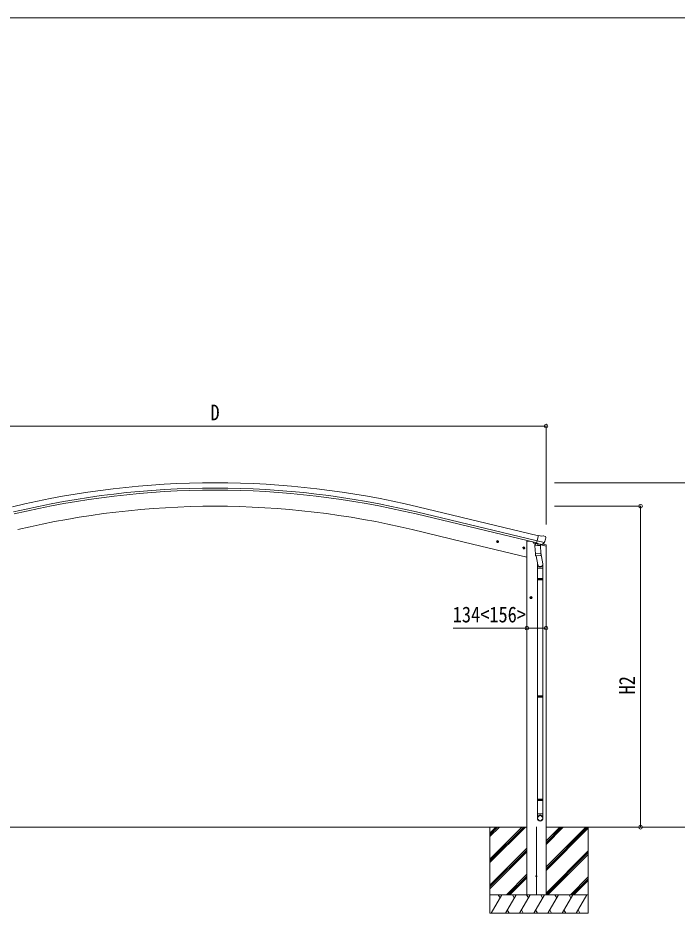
# Model space of a CAD drawing. Units: millimetres at full size, sheet at 1:30; details may follow other scales. Extents: x -8385 to 8479, y -5853 to 5787.
# Drawn here: x -5339 to 31, y -1505 to 5787 of the extents above; entities that cross this region are included whole.
import ezdxf
from ezdxf.enums import TextEntityAlignment as Align

# ---------------------------------------------------------------- set-up
doc = ezdxf.new("R2010")
doc.units = ezdxf.units.MM
doc.header["$LTSCALE"] = 30
doc.header["$PDMODE"] = 32
doc.header["$PDSIZE"] = 30
for name, color, linetype, lineweight in [('0-0_0', 7, 'Continuous', 9), ('0-1_本体', 4, 'Continuous', 9), ('0-2_部品', 7, 'Continuous', 9), ('0-8_PARTS2', 2, 'Continuous', 9), ('0-A_寸法', 6, 'Continuous', 9), ('F-0_240', 7, 'Continuous', 9)]:
    doc.layers.add(name, color=color, linetype=linetype, lineweight=lineweight)
doc.styles.add('ＭＳ ゴシック', font='')
doc.styles.get('ＭＳ ゴシック').set_extended_font_data('MS Gothic')

msp = doc.modelspace()

# ---------------------------------------------------------------- linework, layer by layer
at = {"layer": '0-0_0'}
for p, q in [((-6272.34, -804.6), (-1193.19, -804.6)), ((-1493.47, -804.6), (-1493.47, -1504.6)), ((-1493.47, -1065.33), (-1232.74, -804.6)), ((-1493.47, -1079.47), (-1218.6, -804.6)), ((-1493.47, -1093.61), (-1204.46, -804.6)), ((-1493.47, -881.48), (-1416.59, -804.6)), ((-1493.47, -867.34), (-1430.73, -804.6)), ((-1493.47, -853.2), (-1444.87, -804.6)), ((-1036.69, -804.6), (-605.31, -804.6)), ((-1036.69, -1129.05), (-712.24, -804.6)), ((-1036.69, -1143.19), (-698.1, -804.6)), ((-1036.69, -945.2), (-896.09, -804.6)), ((-1036.69, -931.06), (-910.23, -804.6)), ((-1036.69, -916.92), (-924.37, -804.6)), ((-1036.69, -1157.33), (-693.47, -814.12)), ((-693.47, -804.6), (-693.47, -1504.6)), ((-1493.47, -1277.46), (-1192.69, -976.68)), ((-1493.47, -1291.6), (-1192.69, -990.83)), ((-1493.47, -1305.75), (-1192.69, -1004.97)), ((-1036.69, -1341.18), (-693.47, -997.96)), ((-1035.97, -1354.6), (-693.47, -1012.11)), ((-1021.83, -1354.6), (-693.47, -1026.25)), ((-1358.48, -1354.6), (-1192.69, -1188.81)), ((-1344.34, -1354.6), (-1192.69, -1202.96)), ((-1330.2, -1354.6), (-1192.69, -1217.1)), ((-837.98, -1354.6), (-693.47, -1210.1)), ((-823.84, -1354.6), (-693.47, -1224.24)), ((-809.7, -1354.6), (-693.47, -1238.38)), ((-693.47, -1354.6), (-1493.47, -1354.6)), ((-1483.18, -1504.6), (-1396.58, -1354.6)), ((-1411.58, -1380.58), (-1426.58, -1354.6)), ((-1367.71, -1504.6), (-1281.11, -1354.6)), ((-1296.11, -1380.59), (-1311.11, -1354.6)), ((-1252.24, -1504.6), (-1165.64, -1354.6)), ((-1180.64, -1380.59), (-1195.64, -1354.6)), ((-1160.47, -1354.6), (-1026.47, -1354.6)), ((-1136.77, -1504.6), (-1050.17, -1354.6)), ((-1065.17, -1380.58), (-1080.17, -1354.6)), ((-1021.3, -1504.6), (-934.7, -1354.6)), ((-949.7, -1380.58), (-964.7, -1354.6)), ((-905.83, -1504.6), (-819.23, -1354.6)), ((-849.23, -1354.6), (-834.23, -1380.58)), ((-790.36, -1504.6), (-703.76, -1354.6)), ((-1493.47, -1504.6), (-693.47, -1504.6)), ((-1352.71, -1478.62), (-1337.71, -1504.6)), ((-1237.24, -1478.62), (-1222.24, -1504.6)), ((-1121.77, -1478.62), (-1106.77, -1504.6)), ((-1006.3, -1478.62), (-991.3, -1504.6)), ((-890.83, -1478.62), (-875.83, -1504.6)), ((-775.36, -1478.62), (-760.36, -1504.6))]:
    msp.add_line(p, q, dxfattribs=at)
at = {"layer": '0-1_本体'}
for p, q in [((-2091.68, 1763.2), (-1108.44, 1527.14)), ((-2081.61, 1805.18), (-1098.36, 1569.12)), ((-2095.61, 1746.84), (-1112.37, 1510.78)), ((-1703.4, 1517.95), (-2126.19, 1619.45)), ((-1192.69, 1395.34), (-1703.4, 1517.95)), ((-1192.69, 1524.78), (-1172.69, 1524.78)), ((-1192.69, -1354.6), (-1192.69, 1524.78)), ((-1172.19, 1524.78), (-1138.92, 1516.79)), ((-1036.69, -1354.6), (-1036.69, 1485.63))]:
    msp.add_line(p, q, dxfattribs=at)
for radius in [7073, 7029.83, 7013, 6882]:
    msp.add_arc((-3732.76, -5072.4), radius, 76.5, 103.5, dxfattribs=at)
at = {"layer": '0-2_部品'}
for p, q in [((-1072.04, 1564.53), (-1097.97, 1570.75)), ((-1072.04, 1564.53), (-1058.78, 1567.23)), ((-1044.3, 1564.04), (-1057.48, 1567.2)), ((-1041.2, 1561.79), (-1037.34, 1555.49)), ((-1036.98, 1553.21), (-1037.26, 1552.06)), ((-1441.11, 1523.88), (-1421.66, 1519.21)), ((-1433.51, 1528.75), (-1438.68, 1523.3)), ((-1433.72, 1511.83), (-1429.05, 1531.27)), ((-1426.22, 1526.99), (-1433.51, 1528.75)), ((-1429.25, 1514.35), (-1424.08, 1519.8)), ((-1424.08, 1519.8), (-1426.22, 1526.99)), ((-1227.18, 1472.53), (-1207.74, 1467.86)), ((-1219.59, 1477.39), (-1224.76, 1471.94)), ((-1219.79, 1460.47), (-1215.13, 1479.91)), ((-1212.29, 1475.64), (-1219.59, 1477.39)), ((-1215.33, 1462.99), (-1210.16, 1468.44)), ((-1210.16, 1468.44), (-1212.29, 1475.64)), ((-1139.42, 1517.27), (-1139.42, 1514.12)), ((-1117.38, 1504.89), (-1135.58, 1509.26)), ((-1128.11, 1487.35), (-1082.42, 1490.55)), ((-1123.44, 1420.52), (-1128.11, 1487.35)), ((-1113.69, 1509.12), (-1127.01, 1493.8)), ((-1127.01, 1493.8), (-1126.57, 1487.46)), ((-1112.75, 1509.19), (-1113.69, 1509.12)), ((-1109.67, 1506.72), (-1111.2, 1507.08)), ((-1072.96, 1497.9), (-1109.67, 1506.72)), ((-1051.04, 1512.91), (-1108.54, 1526.71)), ((-1103.72, 1504.89), (-1102.69, 1490.28)), ((-1075.51, 1495.89), (-1101.32, 1489.46)), ((-1084.2, 1493.73), (-1083.97, 1490.44)), ((-1082.42, 1490.55), (-1077.75, 1423.71)), ((-1070.6, 1497.43), (-1078.12, 1499.24)), ((-1034.86, 1485.08), (-1077.68, 1495.35)), ((-1074.8, 1497.68), (-1074.75, 1496.94)), ((-1071.43, 1497.54), (-1072.96, 1497.9)), ((-1067.89, 1498), (-1051.51, 1512.49)), ((-1064.1, 1501.35), (-1037.16, 1494.88)), ((-1034.86, 1491.97), (-1034.86, 1485.08)), ((-1123.44, 1420.52), (-1077.75, 1423.71)), ((-1123.42, 1420.52), (-1122.54, 1407.82)), ((-1078.73, 1409.11), (-1120.43, 1406.19)), ((-1116.89, 1406.44), (-1104.27, 1331.64)), ((-1078.11, 1428.83), (-1063.57, 1340.96)), ((-1076.89, 1411.24), (-1077.76, 1423.71)), ((-1077.29, 1409.89), (-1077.28, 1409.89)), ((-1107.42, 1338.46), (-1107.42, 1303.8)), ((-1061.42, 1303.8), (-1061.42, 1338.16)), ((-1107.42, 1303.8), (-1061.42, 1303.8)), ((-1105.42, 1303.8), (-1105.42, 1221.15)), ((-1063.42, 1303.8), (-1063.42, 1221.15)), ((-1107.42, 1219.15), (-1106.42, 1221.15)), ((-1107.42, 1219.15), (-1061.42, 1219.15)), ((-1107.42, 1219.15), (-1107.42, 1211.15)), ((-1107.42, 1211.15), (-1061.42, 1211.15)), ((-1107.42, 1211.15), (-1106.42, 1209.15)), ((-1106.42, 1221.15), (-1062.42, 1221.15)), ((-1106.42, 1209.15), (-1062.42, 1209.15)), ((-1105.42, 1209.15), (-1105.42, 264.96)), ((-1063.42, 1209.15), (-1063.42, 264.96)), ((-1061.42, 1219.15), (-1062.42, 1221.15)), ((-1168.93, 1065.28), (-1148.93, 1065.28)), ((-1162.68, 1071.78), (-1166.43, 1065.28)), ((-1155.17, 1071.78), (-1162.68, 1071.78)), ((-1158.93, 1055.28), (-1158.93, 1075.28)), ((-1151.42, 1065.28), (-1155.17, 1071.78)), ((-1155.17, 1058.78), (-1151.42, 1065.28)), ((-1107.42, 262.96), (-1106.42, 264.96)), ((-1107.42, 262.96), (-1061.42, 262.96)), ((-1107.42, 262.96), (-1107.42, 254.96)), ((-1107.42, 254.96), (-1061.42, 254.96)), ((-1107.42, 254.96), (-1106.42, 252.96)), ((-1106.42, 264.96), (-1062.42, 264.96)), ((-1106.42, 252.96), (-1062.42, 252.96)), ((-1105.42, 252.96), (-1105.42, -575.23)), ((-1063.42, 252.96), (-1063.42, -575.23)), ((-1061.42, 262.96), (-1062.42, 264.96)), ((-1107.42, -577.23), (-1106.42, -575.23)), ((-1107.42, -577.23), (-1061.42, -577.23)), ((-1107.42, -577.23), (-1107.42, -585.23)), ((-1106.42, -575.23), (-1062.42, -575.23)), ((-1061.42, -577.23), (-1062.42, -575.23)), ((-1107.42, -585.23), (-1061.42, -585.23)), ((-1107.42, -585.23), (-1106.42, -587.23)), ((-1106.42, -587.23), (-1062.42, -587.23)), ((-1105.42, -587.23), (-1105.42, -697.23)), ((-1063.42, -587.23), (-1063.42, -697.23)), ((-1107.42, -731.37), (-1107.42, -697.23)), ((-1107.42, -697.23), (-1061.42, -697.23)), ((-1061.42, -731.37), (-1061.42, -697.23))]:
    msp.add_line(p, q, dxfattribs=at)
for points in [[(-1103.4, 1505.3), (-1113.12, 1507.64), (-1097.97, 1570.75)], [(-1438.68, 1523.3), (-1436.55, 1516.1), (-1429.25, 1514.35)], [(-1224.76, 1471.94), (-1222.63, 1464.75), (-1215.33, 1462.99)], [(-1103.4, 1505.3), (-1103.16, 1505.15), (-1078.4, 1499.21), (-1078.12, 1499.24)], [(-1050.77, 1513.48), (-1051.35, 1512.64), (-1051.51, 1512.49)], [(-1061.42, 1219.15), (-1061.42, 1211.15), (-1062.42, 1209.15)], [(-1166.43, 1065.28), (-1162.68, 1058.78), (-1155.17, 1058.78)], [(-1061.42, 262.96), (-1061.42, 254.96), (-1062.42, 252.96)], [(-1061.42, -577.23), (-1061.42, -585.23), (-1062.42, -587.23)]]:
    msp.add_lwpolyline(points, dxfattribs=at)
for centre, radius in [((-1431.38, 1521.55), 8.5), ((-1431.38, 1521.55), 7.7), ((-1431.38, 1521.55), 6.5), ((-1217.46, 1470.19), 8.5), ((-1217.46, 1470.19), 7.7), ((-1217.46, 1470.19), 6.5), ((-1158.93, 1065.28), 8.5), ((-1158.93, 1065.28), 7.7), ((-1158.93, 1065.28), 6.5)]:
    msp.add_circle(centre, radius, dxfattribs=at)
at = {"layer": '0-2_部品', "color": 4}
msp.add_circle((-1115.19, -1204.6), 4.5, dxfattribs=at)
at = {"layer": '0-2_部品'}
for centre, radius, start, end in [((-1058.18, 1564.29), 3, 76.5, 101.5), ((-1234.06, 1599.31), 202.4, 334.90875, 346.5), ((-1045.46, 1559.18), 5, 31.5, 76.5), ((-1134.42, 1514.12), 5, 180, 256.5), ((-1111.08, 1507.57), 0.5, 221.23754, 256.5), ((-1104.31, 1504.81), 0.604, 7.79405, 79.40158), ((-1101.67, 1490.43), 1.03, 188.03431, 289.96103), ((-1075.75, 1496.87), 1, 284, 4), ((-1074.3, 1497.71), 0.5, 76.5, 184), ((-1071.32, 1498.02), 0.5, 256.5, 291.76246), ((-1037.86, 1491.97), 3, 0, 76.5), ((-1120.57, 1408.19), 2, 190.53157, 274), ((-1078.87, 1411.1), 2, 274, 322.59038), ((-1078.83, 1411.07), 1.95, 322.52234, 4.95983), ((-1091.42, 1338.16), 30, 0, 2.54858)]:
    msp.add_arc(centre, radius, start, end, dxfattribs=at)
for centre, major_axis, ratio, start_param, end_param in [((-1039.9, 1553.93), (1.57, -2.57), 0.99628, 0.7835347, 1.5707963), ((-1069.9, 1500.35), (0.73, -2.92), 0.997631, 5.8041905, 5.8929484), ((-1069.93, 1500.48), (-2.63, 3.16), 0.650902, 2.1145521, 2.1873627), ((-1069.88, 1500.25), (0.73, -2.92), 0.997631, 5.965759, 6.7621801), ((-1084.42, 1338.46), (-23, 0), 0.996195, 6.0000678, 10.0103449), ((-1084.42, 1338.46), (-21, 0), 0.996195, 0.3319459, 3.3482706), ((-1084.42, -729.63), (23, 0), 0.996195, 6.2831853, 9.424778), ((-1084.42, -731.37), (23, 0), 0.996195, 6.2831853, 9.424778), ((-1084.42, -731.37), (0, -23.43), 0.981806, 4.712389, 7.8539816)]:
    msp.add_ellipse(centre, major_axis=major_axis, ratio=ratio, start_param=start_param, end_param=end_param, dxfattribs=at)
msp.add_ellipse((-1084.42, -731.37), major_axis=(-21, 0), ratio=0.996195, dxfattribs=at)
at = {"layer": '0-8_PARTS2'}
msp.add_line((-1115.19, -802.11), (-1115.19, -1357.1), dxfattribs=at)
at = {"layer": '0-A_寸法'}
for p, q in [((-6428.84, 2462.29), (-1036.82, 2462.29)), ((-1036.82, 2462.29), (-1036.82, 1659.96)), ((339.76, 2000.6), (-966.67, 2000.6)), ((-266.22, 1809.6), (-966.67, 1809.6)), ((-266.22, -804.6), (-266.22, 1809.6)), ((-1792.69, 816.65), (-1192.69, 816.65)), ((-1192.69, 816.65), (-1036.69, 816.65)), ((-266.22, -804.6), (-660.46, -804.6)), ((339.76, -804.6), (-266.22, -804.6))]:
    msp.add_line(p, q, dxfattribs=at)
for p in [(-1036.82, 2462.29), (-266.22, 1809.6), (-1192.69, 816.65), (-1036.69, 816.65), (-266.22, -804.6)]:
    msp.add_point(p, dxfattribs=at)
at = {"layer": 'F-0_240', "color": 5}
msp.add_line((-8385.45, 5787.34), (8054.55, 5787.34), dxfattribs=at)

# ---------------------------------------------------------------- texts
at = {"layer": '0-A_寸法', "color": 7, "style": 'ＭＳ ゴシック', "width": 0.85}
for s, p in [('D', (-3770.83, 2470.29)), ('134<156>', (-1796.69, 824.65))]:
    msp.add_text(s, height=129, dxfattribs=at).set_placement(p, align=Align.BOTTOM_LEFT)
msp.add_text('H2', height=129, rotation=90, dxfattribs=at).set_placement((-274.22, 276.5), align=Align.BOTTOM_LEFT)

doc.saveas('drawing.dxf')
